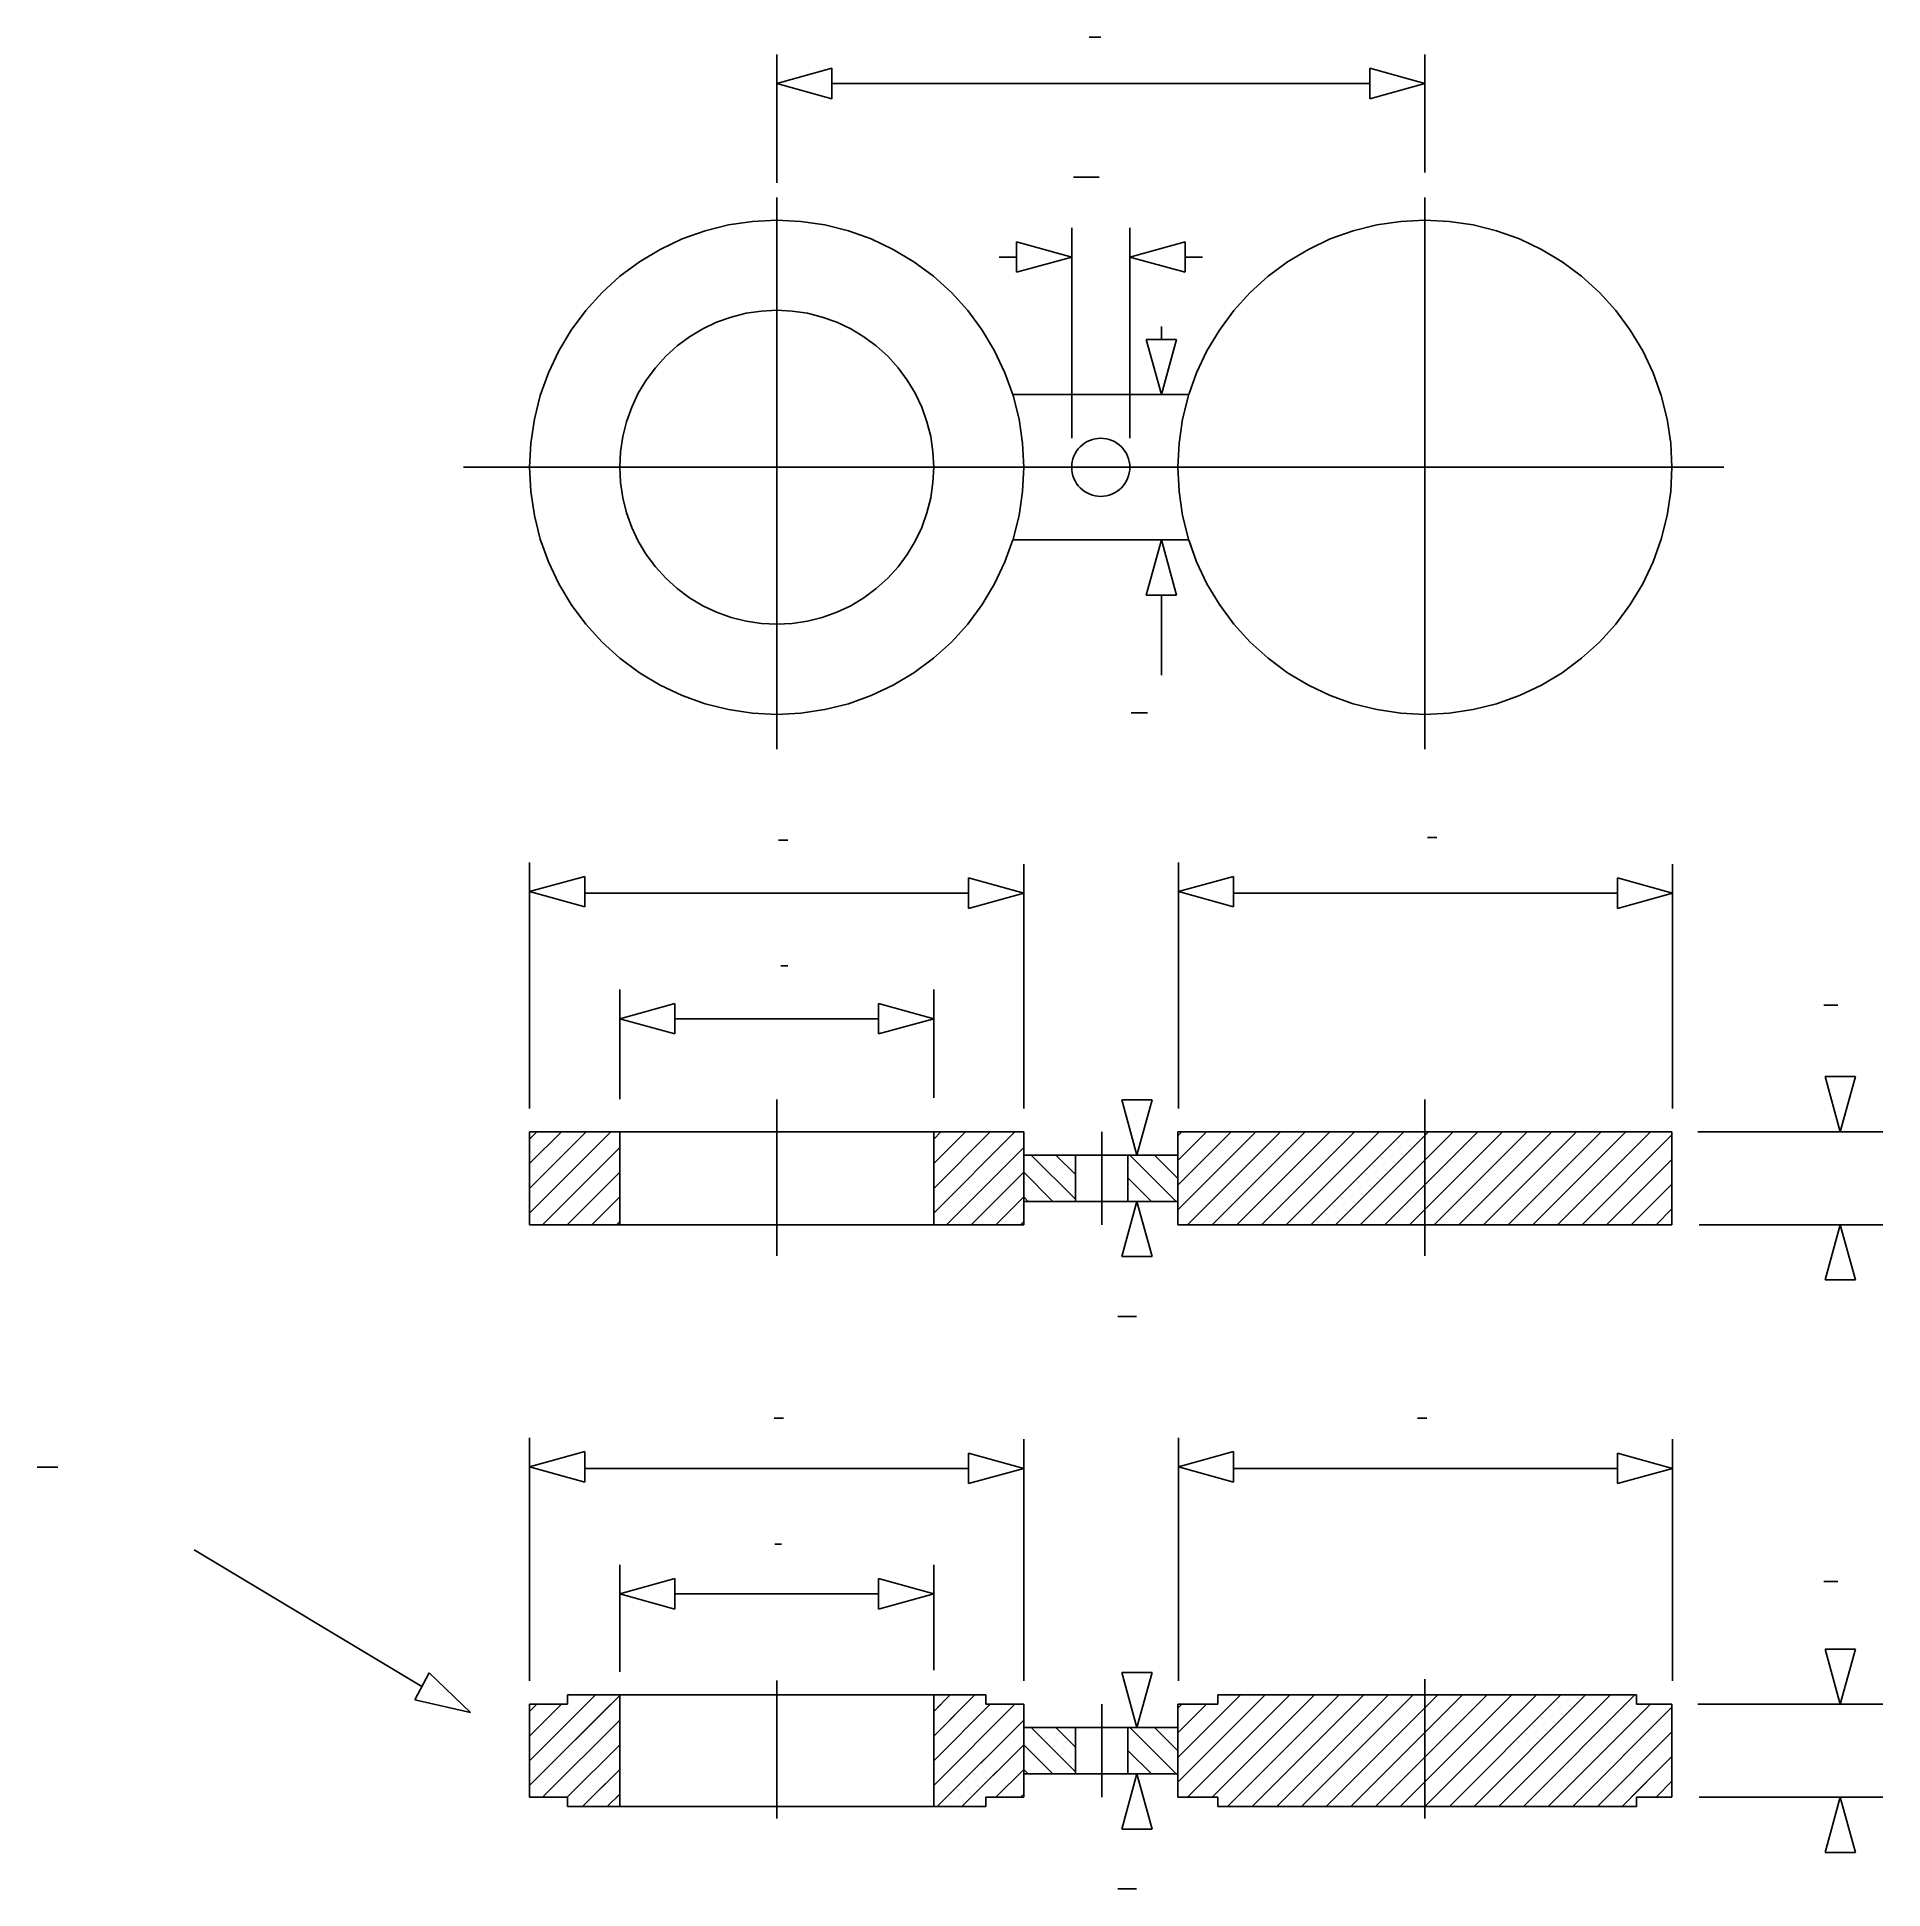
# Model space of a CAD drawing. Extents: x 431 to 1225, y 248 to 1045.
import ezdxf

# ---------------------------------------------------------------- set-up
doc = ezdxf.new("R2010")
doc.units = 0
doc.header["$MEASUREMENT"] = 0
for name, color, linetype in [('2', 7, 'CONTINUOUS'), ('4', 7, 'CONTINUOUS'), ('FLAN1$0$-1', 7, 'CONTINUOUS')]:
    doc.layers.add(name, color=color, linetype=linetype)

msp = doc.modelspace()

# ---------------------------------------------------------------- linework, layer by layer
at = {"layer": '2', "color": 3, "linetype": 'Continuous'}
for p, q in [((749.56, 981.98), (749.56, 1037.2)), ((1028.31, 986.51), (1028.31, 1037.2)), ((749.56, 1024.7), (773.27, 1031.25)), ((773.27, 1018.14), (773.27, 1031.25)), ((773.27, 1018.14), (773.27, 1031.25)), ((1028.31, 1024.7), (1004.6, 1031.25)), ((1004.6, 1031.25), (1004.6, 1018.14)), ((1004.6, 1031.25), (1004.6, 1018.14)), ((749.56, 1024.7), (773.27, 1018.14)), ((1004.6, 1024.7), (773.27, 1024.7)), ((1028.31, 1024.7), (1004.6, 1018.14)), ((852.72, 956.67), (852.72, 943.56)), ((852.72, 956.67), (852.72, 943.56)), ((876.44, 950.11), (852.72, 956.67)), ((876.44, 872.19), (876.44, 962.61)), ((901.44, 872.19), (901.44, 962.61)), ((901.44, 950.11), (925.15, 956.67)), ((925.15, 943.56), (925.15, 956.67)), ((925.15, 943.56), (925.15, 956.67)), ((852.72, 950.11), (845.19, 950.11)), ((876.44, 950.11), (852.72, 943.56)), ((901.44, 950.11), (925.15, 943.56)), ((925.15, 950.11), (932.69, 950.11)), ((914.99, 920.16), (914.99, 914.66)), ((921.54, 914.66), (908.43, 914.66)), ((921.54, 914.66), (908.43, 914.66)), ((914.99, 890.94), (908.43, 914.66)), ((914.99, 890.94), (921.54, 914.66)), ((914.99, 828.44), (908.43, 804.73)), ((914.99, 828.44), (921.54, 804.73)), ((908.43, 804.73), (921.54, 804.73)), ((908.43, 804.73), (921.54, 804.73)), ((914.99, 770.28), (914.99, 804.73)), ((643.31, 583.97), (643.31, 689.71)), ((855.81, 583.97), (855.81, 689.06)), ((922.31, 583.97), (922.31, 689.71)), ((1134.81, 583.97), (1134.81, 689.06)), ((643.31, 677.21), (667.02, 683.77)), ((643.31, 677.21), (667.02, 670.65)), ((667.02, 670.65), (667.02, 683.77)), ((667.02, 670.65), (667.02, 683.77)), ((855.81, 676.56), (832.1, 683.12)), ((832.1, 683.12), (832.1, 670.01)), ((832.1, 683.12), (832.1, 670.01)), ((922.31, 677.21), (946.02, 683.77)), ((922.31, 677.21), (946.02, 670.65)), ((946.02, 670.65), (946.02, 683.77)), ((946.02, 670.65), (946.02, 683.77)), ((1134.81, 676.56), (1111.1, 683.12)), ((1111.1, 683.12), (1111.1, 670.01)), ((1111.1, 683.12), (1111.1, 670.01)), ((667.02, 676.56), (832.1, 676.56)), ((855.81, 676.56), (832.1, 670.01)), ((946.02, 676.56), (1111.1, 676.56)), ((1134.81, 676.56), (1111.1, 670.01)), ((682.06, 587.97), (682.06, 635.09)), ((682.06, 622.59), (705.77, 629.14)), ((705.77, 616.03), (705.77, 629.14)), ((705.77, 616.03), (705.77, 629.14)), ((817.06, 622.59), (793.35, 629.14)), ((793.35, 629.14), (793.35, 616.03)), ((793.35, 629.14), (793.35, 616.03)), ((817.06, 588.62), (817.06, 635.09)), ((682.06, 622.59), (705.77, 616.03)), ((793.35, 622.59), (705.77, 622.59)), ((817.06, 622.59), (793.35, 616.03)), ((1206.97, 573.97), (1200.42, 597.69)), ((1200.42, 597.69), (1213.53, 597.69)), ((1200.42, 597.69), (1213.53, 597.69)), ((1206.97, 573.97), (1213.53, 597.69)), ((897.93, 587.69), (911.04, 587.69)), ((897.93, 587.69), (911.04, 587.69)), ((904.49, 563.97), (897.93, 587.69)), ((904.49, 563.97), (911.04, 587.69)), ((1225.32, 573.97), (1145.7, 573.97)), ((904.49, 543.97), (897.93, 520.26)), ((904.49, 543.97), (911.04, 520.26)), ((1225.32, 533.97), (1146.25, 533.97)), ((1206.97, 533.97), (1200.42, 510.26)), ((1206.97, 533.97), (1213.53, 510.26)), ((911.04, 520.26), (897.93, 520.26)), ((911.04, 520.26), (897.93, 520.26)), ((1213.53, 510.26), (1200.42, 510.26)), ((1213.53, 510.26), (1200.42, 510.26)), ((643.31, 337.81), (643.31, 442.38)), ((855.81, 337.81), (855.81, 441.74)), ((922.31, 337.81), (922.31, 442.38)), ((1134.81, 337.81), (1134.81, 441.74)), ((643.31, 429.88), (667.02, 436.44)), ((667.02, 423.33), (667.02, 436.44)), ((667.02, 423.33), (667.02, 436.44)), ((855.81, 429.24), (832.1, 435.79)), ((832.1, 435.79), (832.1, 422.68)), ((832.1, 435.79), (832.1, 422.68)), ((922.31, 429.88), (946.02, 436.44)), ((946.02, 423.33), (946.02, 436.44)), ((946.02, 423.33), (946.02, 436.44)), ((1134.81, 429.24), (1111.1, 435.79)), ((1111.1, 435.79), (1111.1, 422.68)), ((1111.1, 435.79), (1111.1, 422.68)), ((643.31, 429.88), (667.02, 423.33)), ((667.02, 429.24), (832.1, 429.24)), ((855.81, 429.24), (832.1, 422.68)), ((922.31, 429.88), (946.02, 423.33)), ((946.02, 429.24), (1111.1, 429.24)), ((1134.81, 429.24), (1111.1, 422.68)), ((596.97, 335.5), (499.08, 394.14)), ((682.06, 341.81), (682.06, 387.76)), ((817.06, 342.45), (817.06, 387.76)), ((682.06, 375.26), (705.77, 381.82)), ((682.06, 375.26), (705.77, 368.71)), ((705.77, 368.71), (705.77, 381.82)), ((705.77, 368.71), (705.77, 381.82)), ((793.35, 375.26), (705.77, 375.26)), ((793.35, 381.82), (793.35, 368.71)), ((793.35, 381.82), (793.35, 368.71)), ((817.06, 375.26), (793.35, 381.82)), ((817.06, 375.26), (793.35, 368.71)), ((1206.97, 327.81), (1200.42, 351.52)), ((1200.42, 351.52), (1213.53, 351.52)), ((1200.42, 351.52), (1213.53, 351.52)), ((1206.97, 327.81), (1213.53, 351.52)), ((600.09, 341.31), (593.87, 329.77)), ((617.86, 324.28), (600.09, 341.31)), ((904.49, 317.81), (897.93, 341.52)), ((897.93, 341.52), (911.04, 341.52)), ((897.93, 341.52), (911.04, 341.52)), ((904.49, 317.81), (911.04, 341.52)), ((617.86, 324.28), (593.87, 329.77)), ((1225.32, 327.81), (1145.7, 327.81)), ((904.49, 297.81), (897.93, 274.09)), ((904.49, 297.81), (911.04, 274.09)), ((1225.32, 287.81), (1146.25, 287.81)), ((1206.97, 287.81), (1200.42, 264.09)), ((1206.97, 287.81), (1213.53, 264.09)), ((911.04, 274.09), (897.93, 274.09)), ((911.04, 274.09), (897.93, 274.09)), ((1213.53, 264.09), (1200.42, 264.09)), ((1213.53, 264.09), (1200.42, 264.09))]:
    msp.add_line(p, q, dxfattribs=at)
at = {"layer": '2', "color": 4, "linetype": 'Continuous'}
for p, q in [((749.56, 975.63), (749.56, 738.51)), ((1028.31, 975.63), (1028.31, 738.51)), ((1156.83, 859.69), (614.8, 859.69)), ((749.56, 587.83), (749.56, 520.59)), ((1028.31, 587.83), (1028.31, 520.59)), ((889.44, 573.97), (889.44, 533.97)), ((749.56, 338.01), (749.56, 278.69)), ((1028.31, 338.59), (1028.31, 278.69)), ((889.44, 327.81), (889.44, 287.81))]:
    msp.add_line(p, q, dxfattribs=at)
at = {"layer": '2', "color": 7, "linetype": 'Continuous'}
for p, q in [((718.72, 961.37), (728.83, 963.9)), ((728.83, 963.9), (739.15, 965.43)), ((739.15, 965.43), (749.56, 965.94)), ((749.56, 965.94), (759.98, 965.43)), ((759.98, 965.43), (770.29, 963.9)), ((770.29, 963.9), (780.41, 961.37)), ((997.47, 961.37), (1007.58, 963.9)), ((1007.58, 963.9), (1017.9, 965.43)), ((1017.9, 965.43), (1028.31, 965.94)), ((1028.31, 965.94), (1038.73, 965.43)), ((1038.73, 965.43), (1049.04, 963.9)), ((1049.04, 963.9), (1059.16, 961.37)), ((699.48, 953.4), (708.9, 957.86)), ((708.9, 957.86), (718.72, 961.37)), ((780.41, 961.37), (790.22, 957.86)), ((790.22, 957.86), (799.65, 953.4)), ((978.23, 953.4), (987.65, 957.86)), ((987.65, 957.86), (997.47, 961.37)), ((1059.16, 961.37), (1068.97, 957.86)), ((1068.97, 957.86), (1078.4, 953.4)), ((682.16, 941.83), (690.53, 948.04)), ((690.53, 948.04), (699.48, 953.4)), ((799.65, 953.4), (808.59, 948.04)), ((808.59, 948.04), (816.97, 941.83)), ((960.91, 941.83), (969.28, 948.04)), ((969.28, 948.04), (978.23, 953.4)), ((1078.4, 953.4), (1087.34, 948.04)), ((1087.34, 948.04), (1095.72, 941.83)), ((674.43, 934.82), (682.16, 941.83)), ((816.97, 941.83), (824.69, 934.82)), ((953.18, 934.82), (960.91, 941.83)), ((1095.72, 941.83), (1103.44, 934.82)), ((667.43, 927.1), (674.43, 934.82)), ((824.69, 934.82), (831.69, 927.1)), ((946.18, 927.1), (953.18, 934.82)), ((1103.44, 934.82), (1110.44, 927.1)), ((661.22, 918.72), (667.43, 927.1)), ((723.73, 922.06), (729.97, 924.29)), ((729.97, 924.29), (736.39, 925.9)), ((736.39, 925.9), (742.95, 926.87)), ((742.95, 926.87), (749.56, 927.2)), ((749.56, 927.2), (756.18, 926.87)), ((756.18, 926.87), (762.73, 925.9)), ((762.73, 925.9), (769.16, 924.29)), ((769.16, 924.29), (775.39, 922.06)), ((831.69, 927.1), (837.91, 918.72)), ((939.97, 918.72), (946.18, 927.1)), ((1110.44, 927.1), (1116.66, 918.72)), ((655.86, 909.78), (661.22, 918.72)), ((706.74, 911.87), (712.06, 915.82)), ((712.06, 915.82), (717.74, 919.23)), ((717.74, 919.23), (723.73, 922.06)), ((775.39, 922.06), (781.38, 919.23)), ((781.38, 919.23), (787.07, 915.82)), ((787.07, 915.82), (792.39, 911.87)), ((837.91, 918.72), (843.27, 909.78)), ((934.61, 909.78), (939.97, 918.72)), ((1116.66, 918.72), (1122.02, 909.78)), ((651.4, 900.35), (655.86, 909.78)), ((701.83, 907.43), (706.74, 911.87)), ((792.39, 911.87), (797.29, 907.43)), ((843.27, 909.78), (847.72, 900.35)), ((930.15, 900.35), (934.61, 909.78)), ((1122.02, 909.78), (1126.47, 900.35)), ((647.89, 890.54), (651.4, 900.35)), ((693.44, 897.2), (697.38, 902.52)), ((697.38, 902.52), (701.83, 907.43)), ((797.29, 907.43), (801.74, 902.52)), ((801.74, 902.52), (805.69, 897.2)), ((847.72, 900.35), (851.24, 890.54)), ((926.78, 890.94), (930.15, 900.35)), ((1126.47, 900.35), (1129.99, 890.54)), ((690.03, 891.51), (693.44, 897.2)), ((805.69, 897.2), (809.09, 891.51)), ((645.35, 880.42), (647.89, 890.54)), ((684.97, 879.29), (687.2, 885.53)), ((687.2, 885.53), (690.03, 891.51)), ((809.09, 891.51), (811.93, 885.53)), ((811.93, 885.53), (814.16, 879.29)), ((926.76, 890.94), (851.09, 890.94)), ((851.24, 890.54), (853.77, 880.42)), ((926.64, 890.54), (924.1, 880.42)), ((1129.99, 890.54), (1132.52, 880.42)), ((643.82, 870.11), (645.35, 880.42)), ((683.36, 872.86), (684.97, 879.29)), ((814.16, 879.29), (815.77, 872.86)), ((853.77, 880.42), (855.3, 870.11)), ((924.1, 880.42), (922.57, 870.11)), ((1132.52, 880.42), (1134.05, 870.11)), ((643.31, 859.69), (643.82, 870.11)), ((682.38, 866.31), (683.36, 872.86)), ((815.77, 872.86), (816.74, 866.31)), ((855.3, 870.11), (855.81, 859.69)), ((879.27, 867.63), (880.1, 868.53)), ((880.1, 868.53), (881.01, 869.36)), ((881.01, 869.36), (881.99, 870.09)), ((881.99, 870.09), (883.04, 870.72)), ((883.04, 870.72), (884.15, 871.25)), ((884.15, 871.25), (885.31, 871.66)), ((885.31, 871.66), (886.5, 871.96)), ((886.5, 871.96), (887.71, 872.14)), ((887.71, 872.14), (888.94, 872.2)), ((888.94, 872.2), (890.16, 872.14)), ((890.16, 872.14), (891.38, 871.96)), ((891.38, 871.96), (892.57, 871.66)), ((892.57, 871.66), (893.72, 871.25)), ((893.72, 871.25), (894.83, 870.72)), ((894.83, 870.72), (895.88, 870.09)), ((895.88, 870.09), (896.87, 869.36)), ((896.87, 869.36), (897.78, 868.53)), ((897.78, 868.53), (898.6, 867.63)), ((922.57, 870.11), (922.06, 859.69)), ((1134.05, 870.11), (1134.56, 859.69)), ((682.06, 859.69), (682.38, 866.31)), ((816.74, 866.31), (817.07, 859.69)), ((876.43, 859.69), (876.49, 860.92)), ((876.49, 860.92), (876.67, 862.13)), ((876.67, 862.13), (876.97, 863.32)), ((876.97, 863.32), (877.39, 864.48)), ((877.39, 864.48), (877.91, 865.59)), ((877.91, 865.59), (878.54, 866.64)), ((878.54, 866.64), (879.27, 867.63)), ((898.6, 867.63), (899.33, 866.64)), ((899.33, 866.64), (899.96, 865.59)), ((899.96, 865.59), (900.49, 864.48)), ((900.49, 864.48), (900.9, 863.32)), ((900.9, 863.32), (901.2, 862.13)), ((901.2, 862.13), (901.38, 860.92)), ((901.38, 860.92), (901.44, 859.69)), ((643.82, 849.28), (643.31, 859.69)), ((682.38, 853.08), (682.06, 859.69)), ((683.36, 846.52), (682.38, 853.08)), ((816.74, 853.08), (815.77, 846.52)), ((817.07, 859.69), (816.74, 853.08)), ((855.81, 859.69), (855.3, 849.28)), ((876.49, 858.47), (876.43, 859.69)), ((876.67, 857.25), (876.49, 858.47)), ((876.97, 856.06), (876.67, 857.25)), ((877.39, 854.91), (876.97, 856.06)), ((877.91, 853.8), (877.39, 854.91)), ((878.54, 852.75), (877.91, 853.8)), ((879.27, 851.76), (878.54, 852.75)), ((899.33, 852.75), (898.6, 851.76)), ((899.96, 853.8), (899.33, 852.75)), ((900.49, 854.91), (899.96, 853.8)), ((900.9, 856.06), (900.49, 854.91)), ((901.2, 857.25), (900.9, 856.06)), ((901.38, 858.47), (901.2, 857.25)), ((901.44, 859.69), (901.38, 858.47)), ((922.06, 859.69), (922.57, 849.28)), ((1134.56, 859.69), (1134.05, 849.28)), ((645.35, 838.97), (643.82, 849.28)), ((684.97, 840.1), (683.36, 846.52)), ((815.77, 846.52), (814.16, 840.1)), ((855.3, 849.28), (853.77, 838.97)), ((880.1, 850.85), (879.27, 851.76)), ((881.01, 850.03), (880.1, 850.85)), ((881.99, 849.3), (881.01, 850.03)), ((883.04, 848.67), (881.99, 849.3)), ((884.15, 848.14), (883.04, 848.67)), ((885.31, 847.73), (884.15, 848.14)), ((886.5, 847.43), (885.31, 847.73)), ((887.71, 847.25), (886.5, 847.43)), ((888.94, 847.19), (887.71, 847.25)), ((890.16, 847.25), (888.94, 847.19)), ((891.38, 847.43), (890.16, 847.25)), ((892.57, 847.73), (891.38, 847.43)), ((893.72, 848.14), (892.57, 847.73)), ((894.83, 848.67), (893.72, 848.14)), ((895.88, 849.3), (894.83, 848.67)), ((896.87, 850.03), (895.88, 849.3)), ((897.78, 850.85), (896.87, 850.03)), ((898.6, 851.76), (897.78, 850.85)), ((922.57, 849.28), (924.1, 838.97)), ((1134.05, 849.28), (1132.52, 838.97)), ((647.89, 828.85), (645.35, 838.97)), ((687.2, 833.86), (684.97, 840.1)), ((814.16, 840.1), (811.93, 833.86)), ((853.77, 838.97), (851.24, 828.85)), ((924.1, 838.97), (926.64, 828.85)), ((1132.52, 838.97), (1129.99, 828.85)), ((651.4, 819.03), (647.89, 828.85)), ((690.03, 827.87), (687.2, 833.86)), ((811.93, 833.86), (809.09, 827.87)), ((851.09, 828.44), (847.72, 819.03)), ((926.76, 828.44), (851.09, 828.44)), ((926.64, 828.85), (930.15, 819.03)), ((930.15, 819.03), (926.78, 828.45)), ((1129.99, 828.85), (1126.47, 819.03)), ((693.44, 822.19), (690.03, 827.87)), ((697.38, 816.87), (693.44, 822.19)), ((805.69, 822.19), (801.74, 816.87)), ((809.09, 827.87), (805.69, 822.19)), ((655.86, 809.61), (651.4, 819.03)), ((701.83, 811.96), (697.38, 816.87)), ((801.74, 816.87), (797.29, 811.96)), ((847.72, 819.03), (843.27, 809.61)), ((934.61, 809.61), (930.15, 819.03)), ((1126.47, 819.03), (1122.02, 809.61)), ((661.22, 800.66), (655.86, 809.61)), ((706.74, 807.51), (701.83, 811.96)), ((712.06, 803.57), (706.74, 807.51)), ((792.39, 807.51), (787.07, 803.57)), ((797.29, 811.96), (792.39, 807.51)), ((843.27, 809.61), (837.91, 800.66)), ((939.97, 800.66), (934.61, 809.61)), ((1122.02, 809.61), (1116.66, 800.66)), ((667.43, 792.29), (661.22, 800.66)), ((717.74, 800.16), (712.06, 803.57)), ((723.73, 797.33), (717.74, 800.16)), ((729.97, 795.1), (723.73, 797.33)), ((775.39, 797.33), (769.16, 795.1)), ((781.38, 800.16), (775.39, 797.33)), ((787.07, 803.57), (781.38, 800.16)), ((837.91, 800.66), (831.69, 792.29)), ((946.18, 792.29), (939.97, 800.66)), ((1116.66, 800.66), (1110.44, 792.29)), ((674.43, 784.56), (667.43, 792.29)), ((736.39, 793.49), (729.97, 795.1)), ((742.95, 792.52), (736.39, 793.49)), ((749.56, 792.19), (742.95, 792.52)), ((756.18, 792.52), (749.56, 792.19)), ((762.73, 793.49), (756.18, 792.52)), ((769.16, 795.1), (762.73, 793.49)), ((831.69, 792.29), (824.69, 784.56)), ((953.18, 784.56), (946.18, 792.29)), ((1110.44, 792.29), (1103.44, 784.56)), ((682.16, 777.56), (674.43, 784.56)), ((824.69, 784.56), (816.97, 777.56)), ((960.91, 777.56), (953.18, 784.56)), ((1103.44, 784.56), (1095.72, 777.56)), ((690.53, 771.35), (682.16, 777.56)), ((816.97, 777.56), (808.59, 771.35)), ((969.28, 771.35), (960.91, 777.56)), ((1095.72, 777.56), (1087.34, 771.35)), ((699.48, 765.99), (690.53, 771.35)), ((708.9, 761.53), (699.48, 765.99)), ((799.65, 765.99), (790.22, 761.53)), ((808.59, 771.35), (799.65, 765.99)), ((978.23, 765.99), (969.28, 771.35)), ((987.65, 761.53), (978.23, 765.99)), ((1078.4, 765.99), (1068.97, 761.53)), ((1087.34, 771.35), (1078.4, 765.99)), ((718.72, 758.02), (708.9, 761.53)), ((728.83, 755.49), (718.72, 758.02)), ((780.41, 758.02), (770.29, 755.49)), ((790.22, 761.53), (780.41, 758.02)), ((997.47, 758.02), (987.65, 761.53)), ((1007.58, 755.49), (997.47, 758.02)), ((1059.16, 758.02), (1049.04, 755.49)), ((1068.97, 761.53), (1059.16, 758.02)), ((739.15, 753.96), (728.83, 755.49)), ((749.56, 753.44), (739.15, 753.96)), ((759.98, 753.96), (749.56, 753.44)), ((770.29, 755.49), (759.98, 753.96)), ((1017.9, 753.96), (1007.58, 755.49)), ((1028.31, 753.44), (1017.9, 753.96)), ((1038.73, 753.96), (1028.31, 753.44)), ((1049.04, 755.49), (1038.73, 753.96)), ((855.81, 573.97), (643.31, 573.97)), ((643.31, 573.97), (643.31, 533.97)), ((682.06, 573.97), (682.06, 533.97)), ((817.06, 573.97), (817.06, 533.97)), ((855.81, 573.97), (855.81, 533.97)), ((1134.56, 573.97), (922.06, 573.97)), ((922.06, 573.97), (922.06, 533.97)), ((1134.56, 573.97), (1134.56, 533.97)), ((922.06, 563.97), (855.81, 563.97)), ((878.02, 563.97), (878.02, 543.97)), ((900.63, 563.97), (900.63, 543.97)), ((922.06, 543.97), (855.81, 543.97)), ((855.81, 533.97), (643.31, 533.97)), ((1134.56, 533.97), (922.06, 533.97)), ((659.56, 327.81), (643.31, 327.81)), ((643.31, 327.81), (643.31, 287.81)), ((839.56, 331.81), (659.56, 331.81)), ((659.56, 331.81), (659.56, 327.81)), ((682.06, 331.81), (682.06, 283.81)), ((817.06, 331.81), (817.06, 283.81)), ((839.56, 331.81), (839.56, 327.81)), ((855.81, 327.81), (839.56, 327.81)), ((855.81, 327.81), (855.81, 287.81)), ((922.06, 327.81), (922.06, 287.81)), ((939.31, 327.81), (922.06, 327.81)), ((939.31, 331.81), (1119.31, 331.81)), ((939.31, 331.81), (939.31, 327.81)), ((1119.31, 331.81), (1119.31, 327.81)), ((1134.56, 327.81), (1119.31, 327.81)), ((1134.56, 327.81), (1134.56, 287.81)), ((922.06, 317.81), (855.81, 317.81)), ((878.02, 317.81), (878.02, 297.81)), ((900.63, 317.81), (900.63, 297.81)), ((922.06, 297.81), (855.81, 297.81)), ((659.56, 287.81), (643.31, 287.81)), ((659.56, 283.81), (659.56, 287.81)), ((839.56, 283.81), (839.56, 287.81)), ((855.81, 287.81), (839.56, 287.81)), ((939.31, 287.81), (922.06, 287.81)), ((939.31, 283.81), (939.31, 287.81)), ((1134.56, 287.81), (1119.31, 287.81)), ((1119.31, 283.81), (1119.31, 287.81)), ((839.56, 283.81), (659.56, 283.81)), ((939.31, 283.81), (1119.31, 283.81))]:
    msp.add_line(p, q, dxfattribs=at)
at = {"layer": '4', "color": 4, "linetype": 'Continuous'}
for p, q in [((643.31, 539.03), (678.25, 573.97)), ((643.31, 539.03), (678.25, 573.97)), ((643.31, 549.64), (667.65, 573.97)), ((643.31, 549.64), (667.65, 573.97)), ((643.31, 560.25), (657.04, 573.97)), ((643.31, 560.25), (657.04, 573.97)), ((643.31, 570.85), (646.44, 573.97)), ((643.31, 570.85), (646.44, 573.97)), ((817.06, 539.03), (852, 573.97)), ((817.06, 539.03), (852, 573.97)), ((817.06, 549.64), (841.4, 573.97)), ((817.06, 549.64), (841.4, 573.97)), ((817.06, 560.25), (830.79, 573.97)), ((817.06, 560.25), (830.79, 573.97)), ((817.06, 570.85), (820.19, 573.97)), ((817.06, 570.85), (820.19, 573.97)), ((922.06, 561.68), (934.36, 573.97)), ((922.06, 561.68), (934.36, 573.97)), ((922.06, 551.07), (944.97, 573.97)), ((922.06, 551.07), (944.97, 573.97)), ((922.06, 540.46), (955.57, 573.97)), ((922.06, 540.46), (955.57, 573.97)), ((922.06, 572.28), (923.75, 573.97)), ((922.06, 572.28), (923.75, 573.97)), ((926.18, 533.97), (966.18, 573.97)), ((926.18, 533.97), (966.18, 573.97)), ((936.79, 533.97), (976.79, 573.97)), ((936.79, 533.97), (976.79, 573.97)), ((947.39, 533.97), (987.39, 573.97)), ((947.39, 533.97), (987.39, 573.97)), ((958, 533.97), (998, 573.97)), ((958, 533.97), (998, 573.97)), ((968.61, 533.97), (1008.61, 573.97)), ((968.61, 533.97), (1008.61, 573.97)), ((979.21, 533.97), (1019.21, 573.97)), ((979.21, 533.97), (1019.21, 573.97)), ((989.82, 533.97), (1029.82, 573.97)), ((989.82, 533.97), (1029.82, 573.97)), ((1000.43, 533.97), (1040.43, 573.97)), ((1000.43, 533.97), (1040.43, 573.97)), ((1011.03, 533.97), (1051.03, 573.97)), ((1011.03, 533.97), (1051.03, 573.97)), ((1021.64, 533.97), (1061.64, 573.97)), ((1021.64, 533.97), (1061.64, 573.97)), ((1032.25, 533.97), (1072.25, 573.97)), ((1032.25, 533.97), (1072.25, 573.97)), ((1042.85, 533.97), (1082.85, 573.97)), ((1042.85, 533.97), (1082.85, 573.97)), ((1053.46, 533.97), (1093.46, 573.97)), ((1053.46, 533.97), (1093.46, 573.97)), ((1064.07, 533.97), (1104.07, 573.97)), ((1064.07, 533.97), (1104.07, 573.97)), ((1074.67, 533.97), (1114.67, 573.97)), ((1074.67, 533.97), (1114.67, 573.97)), ((1085.28, 533.97), (1125.28, 573.97)), ((1085.28, 533.97), (1125.28, 573.97)), ((648.86, 533.97), (682.06, 567.18)), ((648.86, 533.97), (682.06, 567.18)), ((822.61, 533.97), (855.81, 567.18)), ((822.61, 533.97), (855.81, 567.18)), ((1095.89, 533.97), (1134.56, 572.65)), ((1095.89, 533.97), (1134.56, 572.65)), ((878.02, 544.93), (858.97, 563.97)), ((878.02, 544.93), (858.97, 563.97)), ((878.02, 555.53), (869.58, 563.97)), ((878.02, 555.53), (869.58, 563.97)), ((921.4, 543.97), (901.4, 563.97)), ((921.4, 543.97), (901.4, 563.97)), ((922.06, 553.92), (912, 563.97)), ((922.06, 553.92), (912, 563.97)), ((1106.49, 533.97), (1134.56, 562.04)), ((1106.49, 533.97), (1134.56, 562.04)), ((659.47, 533.97), (682.06, 556.57)), ((659.47, 533.97), (682.06, 556.57)), ((833.22, 533.97), (855.81, 556.57)), ((833.22, 533.97), (855.81, 556.57)), ((868.36, 543.97), (855.81, 556.53)), ((868.36, 543.97), (855.81, 556.53)), ((910.79, 543.97), (900.63, 554.13)), ((910.79, 543.97), (900.63, 554.13)), ((1117.1, 533.97), (1134.56, 551.44)), ((1117.1, 533.97), (1134.56, 551.44)), ((670.07, 533.97), (682.06, 545.96)), ((670.07, 533.97), (682.06, 545.96)), ((843.82, 533.97), (855.81, 545.96)), ((843.82, 533.97), (855.81, 545.96)), ((857.76, 543.97), (855.81, 545.92)), ((857.76, 543.97), (855.81, 545.92)), ((680.68, 533.97), (682.06, 535.36)), ((680.68, 533.97), (682.06, 535.36)), ((854.43, 533.97), (855.81, 535.36)), ((854.43, 533.97), (855.81, 535.36)), ((1127.71, 533.97), (1134.56, 540.83)), ((1127.71, 533.97), (1134.56, 540.83)), ((643.31, 303.47), (671.65, 331.81)), ((643.31, 292.86), (682.06, 331.61)), ((643.31, 314.08), (657.04, 327.81)), ((643.31, 314.08), (657.04, 327.81)), ((643.31, 324.68), (646.44, 327.81)), ((643.31, 324.68), (646.44, 327.81)), ((643.31, 303.47), (667.65, 327.81)), ((643.31, 292.86), (678.25, 327.81)), ((817.06, 314.08), (834.79, 331.81)), ((817.06, 324.68), (824.19, 331.81)), ((817.06, 314.08), (830.79, 327.81)), ((817.06, 324.68), (820.19, 327.81)), ((817.06, 303.47), (841.4, 327.81)), ((817.06, 303.47), (841.4, 327.81)), ((817.06, 292.86), (852, 327.81)), ((817.06, 292.86), (852, 327.81)), ((922.06, 304.9), (948.97, 331.81)), ((922.06, 294.3), (959.57, 331.81)), ((922.06, 315.51), (934.36, 327.81)), ((922.06, 315.51), (934.36, 327.81)), ((922.06, 326.12), (923.75, 327.81)), ((922.06, 326.12), (923.75, 327.81)), ((922.06, 304.9), (944.97, 327.81)), ((922.06, 294.3), (955.57, 327.81)), ((926.18, 287.81), (970.18, 331.81)), ((926.18, 287.81), (966.18, 327.81)), ((936.79, 287.81), (980.79, 331.81)), ((943.39, 283.81), (991.39, 331.81)), ((954, 283.81), (1002, 331.81)), ((964.61, 283.81), (1012.61, 331.81)), ((975.21, 283.81), (1023.21, 331.81)), ((985.82, 283.81), (1033.82, 331.81)), ((996.43, 283.81), (1044.43, 331.81)), ((1007.03, 283.81), (1055.03, 331.81)), ((1017.64, 283.81), (1065.64, 331.81)), ((1028.25, 283.81), (1076.25, 331.81)), ((1038.85, 283.81), (1086.85, 331.81)), ((1049.46, 283.81), (1097.46, 331.81)), ((1060.07, 283.81), (1108.07, 331.81)), ((1070.67, 283.81), (1118.67, 331.81)), ((1081.28, 283.81), (1125.28, 327.81)), ((648.86, 287.81), (682.06, 321.01)), ((648.86, 287.81), (682.06, 321.01)), ((818.61, 283.81), (855.81, 321.01)), ((822.61, 287.81), (855.81, 321.01)), ((1091.89, 283.81), (1134.56, 326.48)), ((878.02, 298.76), (858.97, 317.81)), ((878.02, 298.76), (858.97, 317.81)), ((878.02, 309.37), (869.58, 317.81)), ((878.02, 309.37), (869.58, 317.81)), ((921.4, 297.81), (901.4, 317.81)), ((921.4, 297.81), (901.4, 317.81)), ((922.06, 307.75), (912, 317.81)), ((922.06, 307.75), (912, 317.81)), ((1102.49, 283.81), (1134.56, 315.88)), ((659.47, 287.81), (682.06, 310.4)), ((659.47, 287.81), (682.06, 310.4)), ((829.22, 283.81), (855.81, 310.4)), ((833.22, 287.81), (855.81, 310.4)), ((868.36, 297.81), (855.81, 310.36)), ((868.36, 297.81), (855.81, 310.36)), ((910.79, 297.81), (900.63, 307.97)), ((910.79, 297.81), (900.63, 307.97)), ((1113.1, 283.81), (1134.56, 305.27)), ((1117.1, 287.81), (1134.56, 305.27)), ((666.07, 283.81), (682.06, 299.8)), ((670.07, 287.81), (682.06, 299.8)), ((843.82, 287.81), (855.81, 299.8)), ((843.82, 287.81), (855.81, 299.8)), ((857.76, 297.81), (855.81, 299.75)), ((857.76, 297.81), (855.81, 299.75)), ((1127.71, 287.81), (1134.56, 294.66)), ((1127.71, 287.81), (1134.56, 294.66)), ((676.68, 283.81), (682.06, 289.19)), ((680.68, 287.81), (682.06, 289.19)), ((854.43, 287.81), (855.81, 289.19)), ((854.43, 287.81), (855.81, 289.19))]:
    msp.add_line(p, q, dxfattribs=at)
at = {"layer": '4', "color": 2, "linetype": 'Continuous'}
msp.add_line((431.45, 429.7), (440.45, 429.7), dxfattribs=at)
at = {"layer": 'FLAN1$0$-1', "color": 5, "linetype": 'Continuous'}
for p, q in [((883.94, 1044.7), (888.94, 1044.7)), ((877.25, 984.46), (888.25, 984.46)), ((902.05, 754.16), (909.05, 754.16)), ((750.38, 699.42), (754.38, 699.42)), ((1029.46, 700.55), (1033.46, 700.55)), ((751.35, 645.32), (754.35, 645.32)), ((1199.94, 628.37), (1205.94, 628.37)), ((896.24, 494.54), (904.24, 494.54)), ((748.53, 450.8), (752.53, 450.8)), ((1025.21, 450.8), (1029.21, 450.8)), ((748.69, 396.7), (751.69, 396.7)), ((1199.94, 380.52), (1205.94, 380.52)), ((896.24, 248.37), (904.24, 248.37))]:
    msp.add_line(p, q, dxfattribs=at)

doc.saveas('drawing.dxf')
